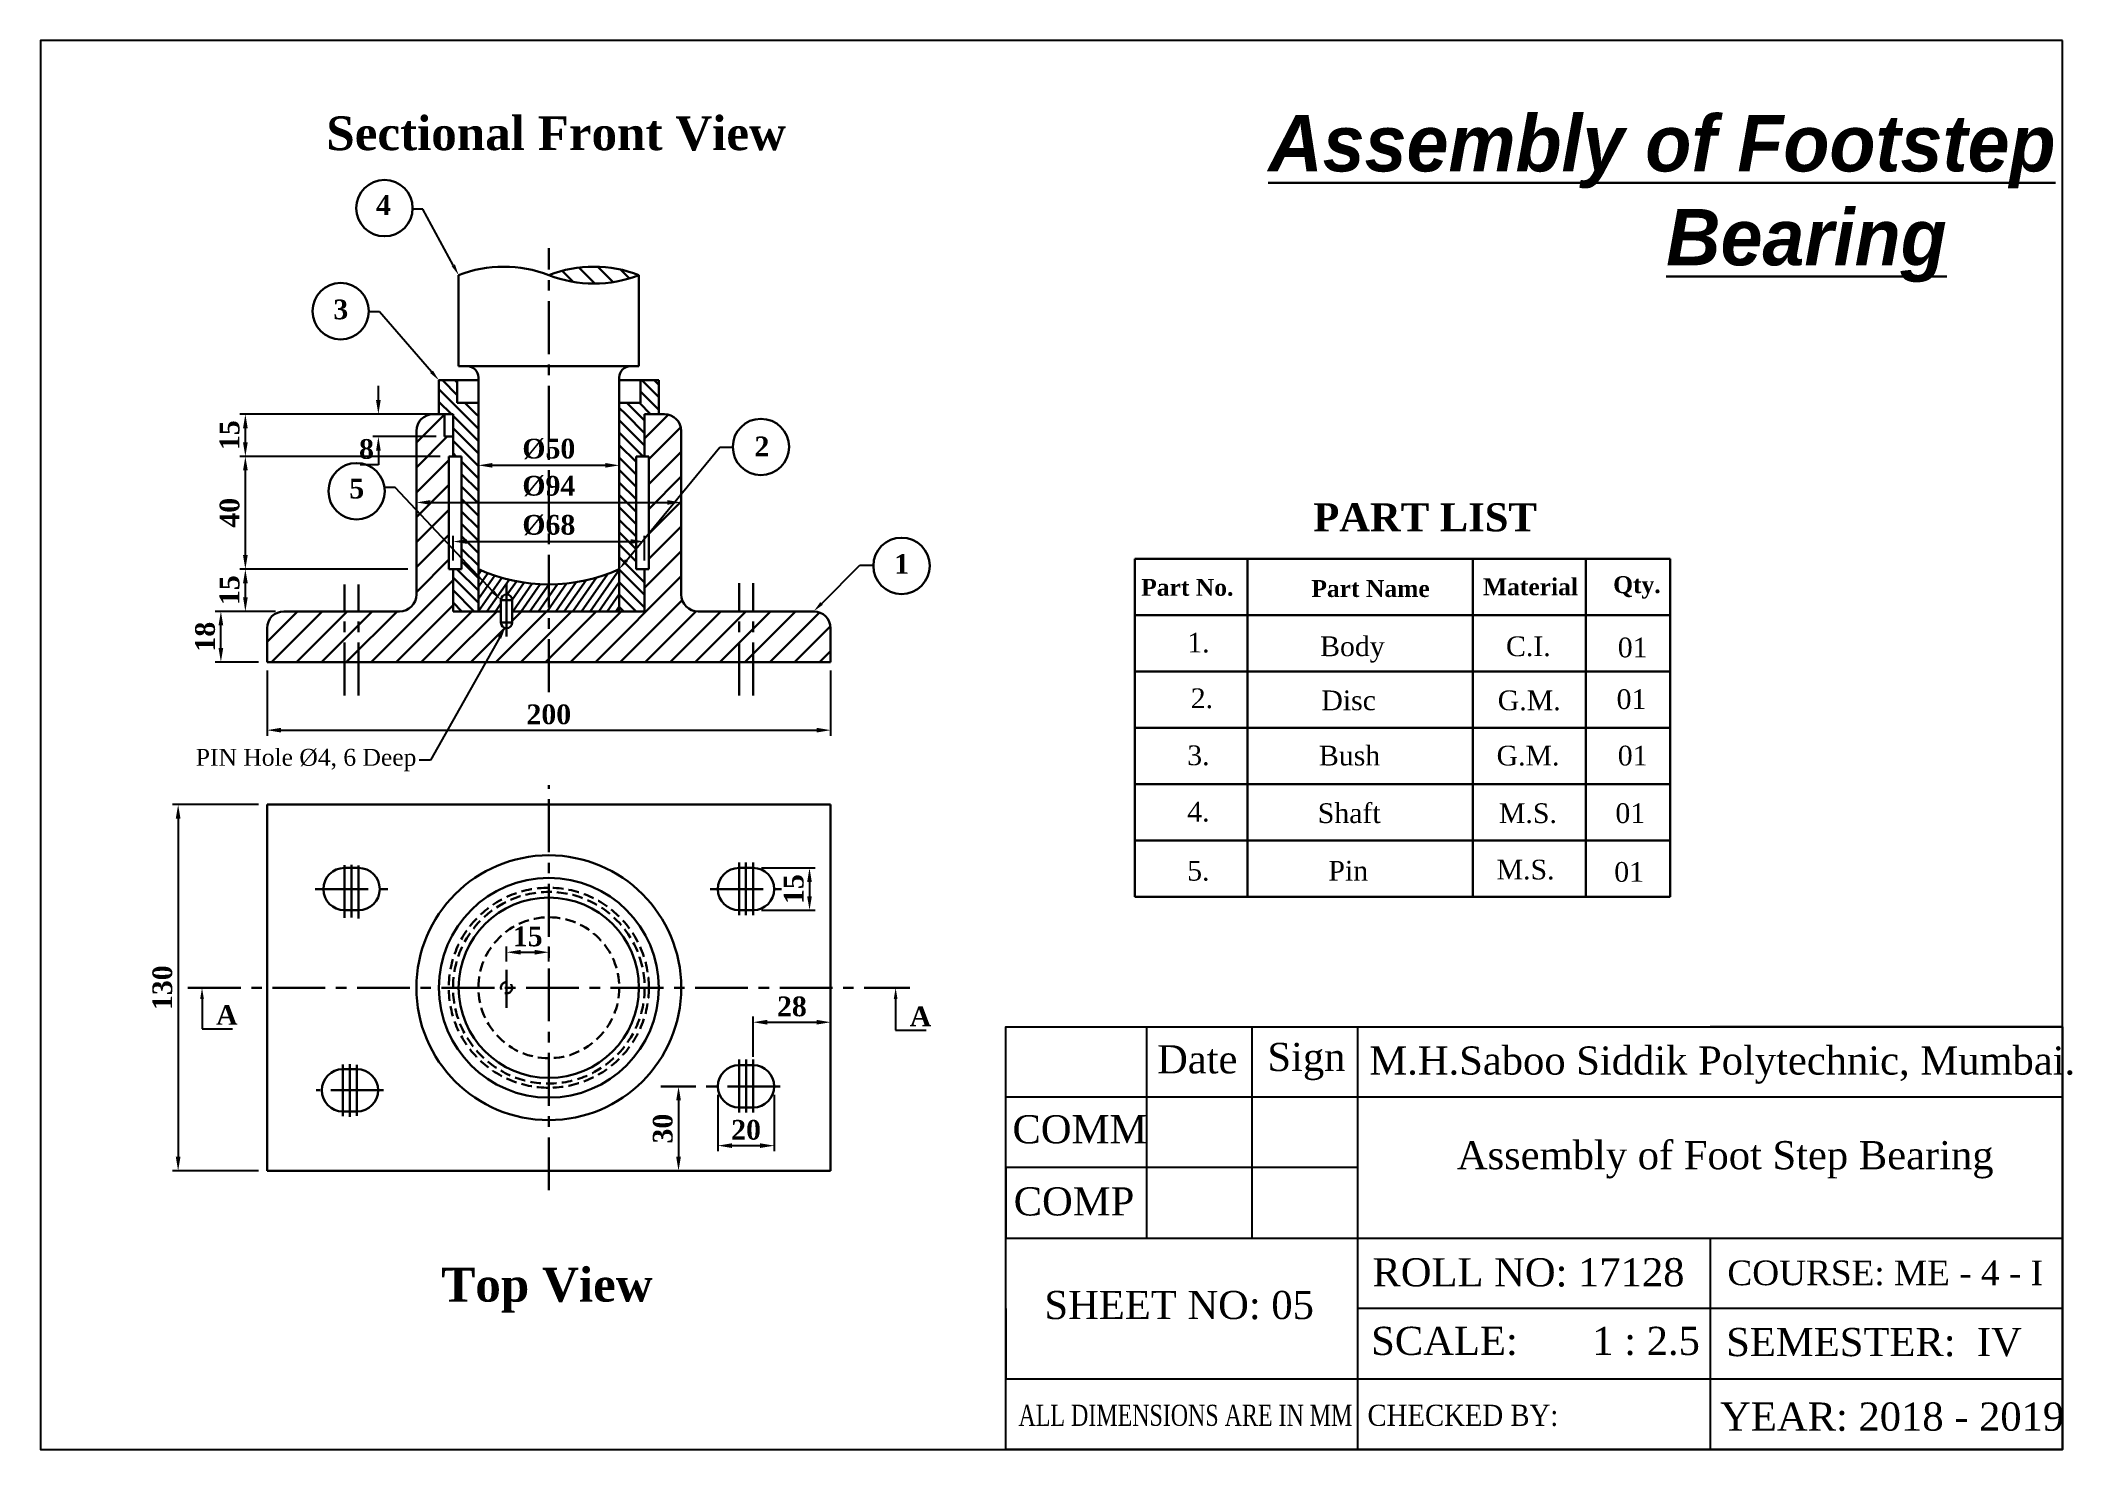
# Model space of a CAD drawing. Header units: inches. Extents: x -68 to 653, y -243 to 257.
import ezdxf
from ezdxf import colors
from ezdxf.entities.mleader import LeaderData, LeaderLine
from ezdxf.math import Vec2, Vec3

# ---------------------------------------------------------------- set-up
doc = ezdxf.new("R2010")
doc.units = ezdxf.units.IN
doc.header["$LTSCALE"] = 15
doc.header["$MEASUREMENT"] = 0
doc.linetypes.add('CENTER', pattern=[2, 1.25, -0.25, 0.25, -0.25])
doc.linetypes.add('HIDDEN', pattern=[0.375, 0.25, -0.125])
doc.styles.add('Annotative', font='arial.ttf')
doc.styles.add('Khan', font='times.ttf', dxfattribs={"height": 7})
doc.styles.add('Khan 02', font='timesbd.ttf', dxfattribs={"height": 12})
doc.styles.add('Saad Sheet', font='times.ttf')
doc.styles.get("Standard").update_dxf_attribs({"font": 'timesbd.ttf'})
doc.dimstyles.get("Standard").update_dxf_attribs({"dimtxt": 7, "dimasz": 5, "dimexe": 2, "dimexo": 3, "dimgap": 2, "dimtad": 1, "dimtoh": 1, "dimdec": 0, "dimzin": 0, "dimdsep": 46, "dimtxsty": 'Standard', "dimcen": 0.09, "dimadec": 0, "dimazin": 0, "dimtfac": 1, "dimtdec": 0, "dimtofl": 0, "dimtmove": 0, "dimatfit": 3, "dimfxl": 1, "dimtolj": 1, "dimtzin": 0, "dimarcsym": 0})
pattern_1 = [(135, (-396.1176, 23.7952), (-2.209709, -2.209709), [])]

# ---------------------------------------------------------------- blocks, each defined once
blk = doc.blocks.new('*D1')
at = {"color": 0, "lineweight": -2, "transparency": 16777216}
for p, q in [((12.5, 33.29), (12.5, 10.12)), ((212.5, 33.29), (212.5, 10.12)), ((17.5, 12.12), (207.5, 12.12))]:
    blk.add_line(p, q, dxfattribs=at)
for points in [[(17.5, 12.96), (17.5, 11.29), (12.5, 12.12)], [(207.5, 12.96), (207.5, 11.29), (212.5, 12.12)]]:
    blk.add_solid(points, dxfattribs=at)
at = {"layer": 'Defpoints', "color": 0, "lineweight": -2, "transparency": 16777216}
for p in [(12.5, 36.29), (212.5, 36.29), (212.5, 12.12)]:
    blk.add_point(p, dxfattribs=at)
at = {"color": 0, "lineweight": 30, "transparency": 16777216, "insert": (112.5, 17.69), "char_height": 7, "attachment_point": 5}
blk.add_mtext('\\A1;200', dxfattribs=at)
blk = doc.blocks.new('*D2')
at = {"color": 0, "lineweight": -2, "transparency": 16777216}
for p, q in [((15.5, 54.29), (-5.87, 54.29)), ((-3.87, 41.29), (-3.87, 49.29)), ((9.5, 36.29), (-5.87, 36.29))]:
    blk.add_line(p, q, dxfattribs=at)
for points in [[(-4.71, 49.29), (-3.04, 49.29), (-3.87, 54.29)], [(-4.71, 41.29), (-3.04, 41.29), (-3.87, 36.29)]]:
    blk.add_solid(points, dxfattribs=at)
at = {"layer": 'Defpoints', "color": 0, "lineweight": -2, "transparency": 16777216}
for p in [(-3.87, 54.29), (18.5, 54.29), (12.5, 36.29)]:
    blk.add_point(p, dxfattribs=at)
at = {"color": 0, "lineweight": 30, "transparency": 16777216, "insert": (-9.45, 45.29), "char_height": 7, "attachment_point": 5, "rotation": 90}
blk.add_mtext('\\A1;18', dxfattribs=at)
blk = doc.blocks.new('*D3')
at = {"color": 0, "lineweight": -2, "transparency": 16777216}
for p, q in [((62.5, 69.29), (2.81, 69.29)), ((4.81, 59.29), (4.81, 64.29)), ((9.5, 54.29), (2.81, 54.29))]:
    blk.add_line(p, q, dxfattribs=at)
for points in [[(3.98, 64.29), (5.65, 64.29), (4.81, 69.29)], [(3.98, 59.29), (5.65, 59.29), (4.81, 54.29)]]:
    blk.add_solid(points, dxfattribs=at)
at = {"layer": 'Defpoints', "color": 0, "lineweight": -2, "transparency": 16777216}
for p in [(4.81, 69.29), (65.5, 69.29), (12.5, 54.29)]:
    blk.add_point(p, dxfattribs=at)
at = {"color": 0, "lineweight": 30, "transparency": 16777216, "insert": (-0.76, 61.79), "char_height": 7, "attachment_point": 5, "rotation": 90}
blk.add_mtext('\\A1;15', dxfattribs=at)
blk = doc.blocks.new('*D4')
at = {"color": 0, "lineweight": -2, "transparency": 16777216}
for p, q in [((74, 109.29), (2.81, 109.29)), ((4.81, 74.29), (4.81, 104.29)), ((62.5, 69.29), (2.81, 69.29))]:
    blk.add_line(p, q, dxfattribs=at)
for points in [[(3.98, 104.29), (5.65, 104.29), (4.81, 109.29)], [(3.98, 74.29), (5.65, 74.29), (4.81, 69.29)]]:
    blk.add_solid(points, dxfattribs=at)
at = {"layer": 'Defpoints', "color": 0, "lineweight": -2, "transparency": 16777216}
for p in [(4.81, 109.29), (77, 109.29), (65.5, 69.29)]:
    blk.add_point(p, dxfattribs=at)
at = {"color": 0, "lineweight": 30, "transparency": 16777216, "insert": (-0.76, 89.29), "char_height": 7, "attachment_point": 5, "rotation": 90}
blk.add_mtext('\\A1;40', dxfattribs=at)
blk = doc.blocks.new('*D5')
at = {"color": 0, "lineweight": -2, "transparency": 16777216}
for p, q in [((68.5, 124.29), (2.81, 124.29)), ((4.81, 114.29), (4.81, 119.29)), ((74, 109.29), (2.81, 109.29))]:
    blk.add_line(p, q, dxfattribs=at)
for points in [[(3.98, 119.29), (5.65, 119.29), (4.81, 124.29)], [(3.98, 114.29), (5.65, 114.29), (4.81, 109.29)]]:
    blk.add_solid(points, dxfattribs=at)
at = {"layer": 'Defpoints', "color": 0, "lineweight": -2, "transparency": 16777216}
for p in [(4.81, 124.29), (71.5, 124.29), (77, 109.29)]:
    blk.add_point(p, dxfattribs=at)
at = {"color": 0, "lineweight": 30, "transparency": 16777216, "insert": (-0.76, 116.79), "char_height": 7, "attachment_point": 5, "rotation": 90}
blk.add_mtext('\\A1;15', dxfattribs=at)
blk = doc.blocks.new('*D6')
at = {"color": 0, "lineweight": -2, "transparency": 16777216}
for p, q in [((52.01, 129.29), (52.01, 134.29)), ((72.5, 124.29), (50.01, 124.29)), ((72.5, 116.29), (50.01, 116.29)), ((52.01, 111.29), (52.01, 106.29)), ((52.01, 106.29), (45.56, 106.29))]:
    blk.add_line(p, q, dxfattribs=at)
for points in [[(51.18, 129.29), (52.85, 129.29), (52.01, 124.29)], [(51.18, 111.29), (52.85, 111.29), (52.01, 116.29)]]:
    blk.add_solid(points, dxfattribs=at)
at = {"layer": 'Defpoints', "color": 0, "lineweight": -2, "transparency": 16777216}
for p in [(75.5, 124.29), (52.01, 116.29), (75.5, 116.29)]:
    blk.add_point(p, dxfattribs=at)
at = {"color": 0, "lineweight": 30, "transparency": 16777216, "insert": (47.79, 111.86), "char_height": 7, "attachment_point": 5}
blk.add_mtext('\\A1;8', dxfattribs=at)
blk = doc.blocks.new('*D7')
at = {"color": 0, "lineweight": -2, "transparency": 16777216}
for p, q in [((78.5, 72.29), (78.5, 81.07)), ((146.5, 72.29), (146.5, 81.07)), ((83.5, 79.07), (141.5, 79.07))]:
    blk.add_line(p, q, dxfattribs=at)
for points in [[(83.5, 79.91), (83.5, 78.24), (78.5, 79.07)], [(141.5, 79.91), (141.5, 78.24), (146.5, 79.07)]]:
    blk.add_solid(points, dxfattribs=at)
at = {"layer": 'Defpoints', "color": 0, "lineweight": -2, "transparency": 16777216}
for p in [(146.5, 79.07), (78.5, 69.29), (146.5, 69.29)]:
    blk.add_point(p, dxfattribs=at)
at = {"color": 0, "lineweight": 30, "transparency": 16777216, "insert": (112.5, 84.86), "char_height": 7, "attachment_point": 5}
blk.add_mtext('\\A1;%%C68', dxfattribs=at)
blk = doc.blocks.new('*D8')
at = {"color": 0, "lineweight": -2, "transparency": 16777216}
for p, q in [((65.5, 92.29), (65.5, 94.94)), ((159.5, 92.29), (159.5, 94.94)), ((70.5, 92.94), (154.5, 92.94))]:
    blk.add_line(p, q, dxfattribs=at)
for points in [[(70.5, 93.78), (70.5, 92.11), (65.5, 92.94)], [(154.5, 93.78), (154.5, 92.11), (159.5, 92.94)]]:
    blk.add_solid(points, dxfattribs=at)
at = {"layer": 'Defpoints', "color": 0, "lineweight": -2, "transparency": 16777216}
for p in [(65.5, 89.29), (159.5, 92.94), (159.5, 89.29)]:
    blk.add_point(p, dxfattribs=at)
at = {"color": 0, "lineweight": 30, "transparency": 16777216, "insert": (112.5, 98.73), "char_height": 7, "attachment_point": 5}
blk.add_mtext('\\A1;%%C94', dxfattribs=at)
blk = doc.blocks.new('*D9')
at = {"color": 0, "lineweight": -2, "transparency": 16777216}
for p, q in [((87.5, 106.29), (87.5, 108.12)), ((92.5, 106.12), (132.5, 106.12)), ((137.5, 106.29), (137.5, 108.12))]:
    blk.add_line(p, q, dxfattribs=at)
for points in [[(92.5, 106.95), (92.5, 105.28), (87.5, 106.12)], [(132.5, 106.95), (132.5, 105.28), (137.5, 106.12)]]:
    blk.add_solid(points, dxfattribs=at)
at = {"layer": 'Defpoints', "color": 0, "lineweight": -2, "transparency": 16777216}
for p in [(87.5, 103.29), (137.5, 106.12), (137.5, 103.29)]:
    blk.add_point(p, dxfattribs=at)
at = {"color": 0, "lineweight": 30, "transparency": 16777216, "insert": (112.5, 111.9), "char_height": 7, "attachment_point": 5}
blk.add_mtext('\\A1;%%C50', dxfattribs=at)
blk = doc.blocks.new('*D10')
at = {"color": 0, "linetype": 'CENTER', "lineweight": -2, "transparency": 16777216}
for p, q in [((97.5, -69.94), (97.5, -64.7)), ((112.5, -69.94), (112.5, -64.7)), ((102.5, -66.7), (107.5, -66.7))]:
    blk.add_line(p, q, dxfattribs=at)
for points in [[(102.5, -65.86), (102.5, -67.53), (97.5, -66.7)], [(107.5, -65.86), (107.5, -67.53), (112.5, -66.7)]]:
    blk.add_solid(points, dxfattribs=at)
at = {"layer": 'Defpoints', "color": 0, "linetype": 'CENTER', "lineweight": -2, "transparency": 16777216}
for p in [(112.5, -66.7), (97.5, -72.94), (112.5, -72.94)]:
    blk.add_point(p, dxfattribs=at)
at = {"color": 0, "linetype": 'CENTER', "lineweight": 30, "transparency": 16777216, "insert": (105, -61.13), "char_height": 7, "attachment_point": 5}
blk.add_mtext('\\A1;15', dxfattribs=at)
blk = doc.blocks.new('*D11')
at = {"color": 0, "linetype": 'ByBlock', "lineweight": -2, "transparency": 16777216}
for p, q in [((188, -36.8), (207.02, -36.8)), ((205.02, -41.8), (205.02, -46.8)), ((188, -51.8), (207.02, -51.8))]:
    blk.add_line(p, q, dxfattribs=at)
for points in [[(204.18, -41.8), (205.85, -41.8), (205.02, -36.8)], [(204.18, -46.8), (205.85, -46.8), (205.02, -51.8)]]:
    blk.add_solid(points, dxfattribs=at)
at = {"layer": 'Defpoints', "color": 0, "linetype": 'ByBlock', "lineweight": -2, "transparency": 16777216}
for p in [(185, -36.8), (185, -51.8), (205.02, -51.8)]:
    blk.add_point(p, dxfattribs=at)
at = {"color": 0, "linetype": 'ByBlock', "lineweight": 30, "transparency": 16777216, "insert": (199.45, -44.3), "char_height": 7, "attachment_point": 5, "rotation": 90}
blk.add_mtext('\\A1;15', dxfattribs=at)
blk = doc.blocks.new('*D12')
at = {"color": 0, "linetype": 'ByBlock', "lineweight": -2, "transparency": 16777216}
for p, q in [((172.5, -117.3), (172.5, -137.35)), ((192.5, -117.3), (192.5, -137.35)), ((177.5, -135.35), (187.5, -135.35))]:
    blk.add_line(p, q, dxfattribs=at)
for points in [[(177.5, -134.51), (177.5, -136.18), (172.5, -135.35)], [(187.5, -134.51), (187.5, -136.18), (192.5, -135.35)]]:
    blk.add_solid(points, dxfattribs=at)
at = {"layer": 'Defpoints', "color": 0, "linetype": 'ByBlock', "lineweight": -2, "transparency": 16777216}
for p in [(172.5, -114.3), (192.5, -114.3), (192.5, -135.35)]:
    blk.add_point(p, dxfattribs=at)
at = {"color": 0, "linetype": 'ByBlock', "lineweight": 30, "transparency": 16777216, "insert": (182.5, -129.78), "char_height": 7, "attachment_point": 5}
blk.add_mtext('\\A1;20', dxfattribs=at)
blk = doc.blocks.new('*D13')
at = {"color": 0, "linetype": 'ByBlock', "lineweight": -2, "transparency": 16777216}
for p, q in [((185, -103.8), (185, -89.54)), ((190, -91.54), (207.5, -91.54)), ((212.5, -103.8), (212.5, -89.54))]:
    blk.add_line(p, q, dxfattribs=at)
for points in [[(190, -90.7), (190, -92.37), (185, -91.54)], [(207.5, -90.7), (207.5, -92.37), (212.5, -91.54)]]:
    blk.add_solid(points, dxfattribs=at)
at = {"layer": 'Defpoints', "color": 0, "linetype": 'ByBlock', "lineweight": -2, "transparency": 16777216}
for p in [(212.5, -91.54), (185, -106.8), (212.5, -106.8)]:
    blk.add_point(p, dxfattribs=at)
at = {"color": 0, "linetype": 'ByBlock', "lineweight": 30, "transparency": 16777216, "insert": (198.75, -85.97), "char_height": 7, "attachment_point": 5}
blk.add_mtext('\\A1;28', dxfattribs=at)
blk = doc.blocks.new('*D14')
at = {"color": 0, "linetype": 'ByBlock', "lineweight": -2, "transparency": 16777216}
for p, q in [((155.29, -114.3), (160.53, -114.3)), ((158.53, -119.3), (158.53, -139.3)), ((115.5, -144.3), (160.53, -144.3))]:
    blk.add_line(p, q, dxfattribs=at)
for points in [[(157.7, -119.3), (159.37, -119.3), (158.53, -114.3)], [(157.7, -139.3), (159.37, -139.3), (158.53, -144.3)]]:
    blk.add_solid(points, dxfattribs=at)
at = {"layer": 'Defpoints', "color": 0, "linetype": 'ByBlock', "lineweight": -2, "transparency": 16777216}
for p in [(152.29, -114.3), (112.5, -144.3), (158.53, -144.3)]:
    blk.add_point(p, dxfattribs=at)
at = {"color": 0, "linetype": 'ByBlock', "lineweight": 30, "transparency": 16777216, "insert": (152.96, -129.3), "char_height": 7, "attachment_point": 5, "rotation": 90}
blk.add_mtext('\\A1;30', dxfattribs=at)
blk = doc.blocks.new('*D15')
at = {"color": 0, "linetype": 'ByBlock', "lineweight": -2, "transparency": 16777216}
for p, q in [((9.5, -14.3), (-21.04, -14.3)), ((-19.04, -19.3), (-19.04, -139.3)), ((9.5, -144.3), (-21.04, -144.3))]:
    blk.add_line(p, q, dxfattribs=at)
for points in [[(-19.88, -19.3), (-18.21, -19.3), (-19.04, -14.3)], [(-19.88, -139.3), (-18.21, -139.3), (-19.04, -144.3)]]:
    blk.add_solid(points, dxfattribs=at)
at = {"layer": 'Defpoints', "color": 0, "linetype": 'ByBlock', "lineweight": -2, "transparency": 16777216}
for p in [(12.5, -14.3), (-19.04, -144.3), (12.5, -144.3)]:
    blk.add_point(p, dxfattribs=at)
at = {"color": 0, "linetype": 'ByBlock', "lineweight": 30, "transparency": 16777216, "insert": (-24.62, -79.3), "char_height": 7, "attachment_point": 5, "rotation": 90}
blk.add_mtext('\\A1;130', dxfattribs=at)
blk = doc.blocks.new('Sheet No.01')
blk.add_line((272.52, 67.52), (272.52, 7.52))
blk.add_lwpolyline([(272.52, 207.52), (-14.48, 207.52), (-14.48, 7.52), (272.52, 7.52)], close=True)
for points in [[(272.52, 47.52), (272.52, 57.52), (122.52, 57.52), (122.52, 67.52), (142.52, 67.52), (142.52, 37.52), (157.52, 37.52), (157.52, 67.52)], [(272.52, 7.52), (122.52, 7.52), (122.52, 67.52), (272.52, 67.52), (222.52, 67.52)], [(222.52, 37.52), (222.52, 7.52), (172.52, 7.52), (172.52, 67.52)], [(172.52, 47.52), (122.52, 47.52), (122.52, 37.52), (272.52, 37.52), (272.52, 27.52), (172.52, 27.52)], [(122.52, 27.52), (122.52, 17.52), (272.52, 17.52)]]:
    blk.add_lwpolyline(points)
at = {"style": 'Saad Sheet'}
for s, height, p in [('Date', 4, (144, 60.9)), ('Sign', 4, (159.66, 61.24)), ('M.H.Saboo Siddik Polytechnic, Mumbai.', 4, (174.13, 60.73)), ('COMM', 4, (123.47, 50.97)), ('Assembly of Foot Step Bearing', 4, (186.55, 47.29)), ('COMP', 4, (123.64, 40.73)), ('ROLL NO: 17128', 4, (174.56, 30.66)), ('COURSE: ME - 4 - I', 3.5, (224.96, 30.83)), ('   SHEET NO: 05', 4, (123.47, 26.02)), ('SCALE:       1 : 2.5', 4, (174.39, 20.93)), ('SEMESTER:  IV', 4, (224.79, 20.76)), ('YEAR: 2018 - 2019', 4, (223.93, 10.18))]:
    blk.add_text(s, height=height, dxfattribs=at).set_placement(p)
for s, width, p in [('ALL DIMENSIONS ARE IN MM ', 0.75, (124.33, 10.86)), ('CHECKED BY:', 0.9, (173.87, 10.86))]:
    blk.add_text(s, height=3, dxfattribs=dict(at, width=width)).set_placement(p)

msp = doc.modelspace()

# ---------------------------------------------------------------- hatches: boundary and pattern name
at = {"lineweight": 30}
h = msp.add_hatch(dxfattribs=at)
h.set_pattern_fill('ANSI31', color=256, scale=40, angle=90)
h.set_pattern_definition([(135, (-396.1176, 23.795), (-3.535534, -3.535534), [])])
h.paths.add_polyline_path([(112.5, 173.62, 0.1875), (144.5, 173.62, 0.1875)])
h = msp.add_hatch(dxfattribs=at)
h.set_pattern_fill('ANSI31', color=256, scale=25, angle=90)
h.set_pattern_definition(pattern_1)
h.paths.add_polyline_path([(80, 136.29), (73.5, 136.29), (73.5, 124.29), (87.5, 124.29), (87.5, 128.29), (80, 128.29)])
h.paths.add_polyline_path([(151.5, 136.29), (145, 136.29), (145, 128.29), (137.5, 128.29), (137.5, 124.29), (151.5, 124.29)])
h = msp.add_hatch(dxfattribs=at)
h.set_pattern_fill('ANSI31', color=256, scale=50)
h.set_pattern_definition([(45, (-396.1176, 23.795), (-4.41942, 4.41942), [])])
edge = h.paths.add_edge_path()
edge.add_arc((206.5, 48.29), 6, 0, 90)
edge.add_line((206.5, 54.29), (165.5, 54.29))
edge.add_arc((165.5, 60.29), 6, 180, 270, ccw=False)
edge.add_line((159.5, 60.29), (159.5, 118.29))
edge.add_arc((153.5, 118.29), 6, 0, 90)
edge.add_line((153.5, 124.29), (146.5, 124.29))
edge.add_line((146.5, 124.29), (146.5, 109.29))
edge.add_line((146.5, 109.29), (148, 109.29))
edge.add_line((148, 109.29), (148, 69.29))
edge.add_line((148, 69.29), (146.5, 69.29))
edge.add_line((146.5, 69.29), (146.5, 54.29))
edge.add_line((146.5, 54.29), (112.5, 54.29))
edge.add_line((112.5, 54.29), (112.5, 36.29))
edge.add_line((112.5, 36.29), (212.5, 36.29))
edge.add_line((212.5, 36.29), (212.5, 48.29))
edge = h.paths.add_edge_path()
edge.add_arc((18.5, 48.29), 6, 90, 180)
edge.add_line((12.5, 48.29), (12.5, 36.29))
edge.add_line((12.5, 36.29), (112.5, 36.29))
edge.add_line((112.5, 36.29), (112.5, 54.29))
edge.add_line((112.5, 54.29), (99.5, 54.29))
edge.add_line((99.5, 54.29), (99.5, 50.29))
edge.add_arc((97.5, 50.29), 2, -180, 0, ccw=False)
edge.add_line((95.5, 50.29), (95.5, 54.29))
edge.add_line((95.5, 54.29), (78.5, 54.29))
edge.add_line((78.5, 54.29), (78.5, 69.29))
edge.add_line((78.5, 69.29), (77, 69.29))
edge.add_line((77, 69.29), (77, 109.29))
edge.add_line((77, 109.29), (78.5, 109.29))
edge.add_line((78.5, 109.29), (78.5, 116.29))
edge.add_line((78.5, 116.29), (75.5, 116.29))
edge.add_line((75.5, 116.29), (75.5, 124.29))
edge.add_line((75.5, 124.29), (71.5, 124.29))
edge.add_arc((71.5, 118.29), 6, 90, 180)
edge.add_line((65.5, 118.29), (65.5, 60.29))
edge.add_arc((59.5, 60.29), 6, -90, 0, ccw=False)
edge.add_line((59.5, 54.29), (18.5, 54.29))
h = msp.add_hatch(dxfattribs=at)
h.set_pattern_fill('ANSI31', color=256, scale=25, angle=90)
h.set_pattern_definition(pattern_1)
h.paths.add_polyline_path([(87.5, 124.29), (78.5, 124.29), (78.5, 109.29), (81.5, 109.29), (81.5, 69.29), (78.5, 69.29), (78.5, 54.29), (87.5, 54.29)])
h.paths.add_polyline_path([(143.5, 109.29), (146.5, 109.29), (146.5, 124.29), (137.5, 124.29), (137.5, 69.29), (137.5, 54.29), (146.5, 54.29), (146.5, 69.29), (143.5, 69.29)])
h = msp.add_hatch(dxfattribs=at)
h.set_pattern_fill('ANSI31', color=256, scale=20, angle=10)
h.set_pattern_definition([(55, (-396.1176, 0), (-2.04788, 1.433941), [])])
h.paths.add_polyline_path([(112.5, 63.83, -0.107859), (87.5, 69.29), (87.5, 54.29), (95.5, 54.29), (95.5, 58.29, -1), (99.5, 58.29), (99.5, 54.29), (112.5, 54.29)])
h.paths.add_polyline_path([(137.5, 69.29, -0.107859), (112.5, 63.83), (112.5, 54.29), (137.5, 54.29)])

# ---------------------------------------------------------------- linework, layer by layer
at = {"linetype": 'CENTER', "lineweight": 30}
for p, q in [((112.5, 25.62), (112.5, 183.15)), ((40, 24.44), (40, 63.83)), ((45, 24.44), (45, 63.83)), ((97.5, 64.14), (97.5, 44.09)), ((180, 24.44), (180, 64.32)), ((185, 24.44), (185, 64.32)), ((112.5, -151.18), (112.5, -7.41)), ((40, -54.51), (40, -34.08)), ((42.5, -54.43), (42.5, -34.16)), ((45, -54.71), (45, -33.89)), ((180, -34.8), (180, -53.8)), ((182.43, -34.8), (182.43, -53.8)), ((185, -34.8), (185, -53.8)), ((29.62, -44.3), (55.38, -44.3)), ((169.81, -44.3), (195.05, -44.3)), ((-15.57, -79.3), (240.58, -79.3)), ((97.5, -72.94), (97.5, -86.39)), ((39.42, -124.89), (39.42, -106.53)), ((41.92, -125.12), (41.92, -106.3)), ((44.42, -124.72), (44.42, -106.71)), ((180, -104.8), (180, -123.8)), ((182.5, -104.8), (182.5, -123.8)), ((185, -104.8), (185, -123.8)), ((194.64, -114.3), (152.29, -114.3)), ((53.84, -115.71), (29.99, -115.71))]:
    msp.add_line(p, q, dxfattribs=at)
at = {"lineweight": 30}
for p, q in [((80.5, 141.29), (80.5, 173.62)), ((144.5, 141.29), (144.5, 173.62)), ((80.5, 141.29), (144.5, 141.29)), ((87.5, 69.29), (87.5, 137.29)), ((137.5, 137.29), (137.5, 69.29)), ((73.5, 136.29), (87.5, 136.29)), ((73.5, 124.29), (73.5, 136.29)), ((80, 128.29), (80, 136.29)), ((137.5, 136.29), (151.5, 136.29)), ((145, 128.29), (145, 136.29)), ((151.5, 124.29), (151.5, 136.29)), ((71.5, 124.29), (78.5, 124.29)), ((75.5, 116.29), (75.5, 124.29)), ((78.5, 109.29), (78.5, 124.29)), ((80, 128.29), (87.5, 128.29)), ((87.5, 54.29), (87.5, 124.29)), ((137.5, 128.29), (145, 128.29)), ((137.5, 54.29), (137.5, 124.29)), ((146.5, 109.29), (146.5, 124.29)), ((146.5, 124.29), (153.5, 124.29)), ((65.5, 60.29), (65.5, 118.29)), ((75.5, 116.29), (78.5, 116.29)), ((159.5, 60.29), (159.5, 118.29)), ((77, 69.29), (77, 109.29)), ((77, 109.29), (78.5, 109.29)), ((78.5, 109.29), (81.5, 109.29)), ((81.5, 109.29), (81.5, 69.29)), ((146.5, 109.29), (143.5, 109.29)), ((143.5, 109.29), (143.5, 69.29)), ((146.5, 109.29), (148, 109.29)), ((148, 69.29), (148, 109.29)), ((77, 69.29), (78.5, 69.29)), ((77, 69.29), (81.5, 69.29)), ((78.5, 54.29), (78.5, 69.29)), ((81.5, 69.29), (78.5, 69.29)), ((143.5, 69.29), (146.5, 69.29)), ((143.5, 69.29), (148, 69.29)), ((146.5, 54.29), (146.5, 69.29)), ((146.5, 69.29), (148, 69.29)), ((95.5, 58.29), (95.5, 54.29)), ((95.5, 58.29), (99.5, 58.29)), ((99.5, 54.29), (99.5, 58.29)), ((18.5, 54.29), (59.5, 54.29)), ((78.5, 54.29), (95.5, 54.29)), ((95.5, 54.29), (95.5, 50.29)), ((99.5, 54.29), (146.5, 54.29)), ((99.5, 50.29), (99.5, 54.29)), ((165.5, 54.29), (206.5, 54.29)), ((12.5, 36.29), (12.5, 48.29)), ((95.5, 50.29), (99.5, 50.29)), ((212.5, 48.29), (212.5, 36.29)), ((12.5, 36.29), (212.5, 36.29)), ((12.5, -144.3), (12.5, -14.3)), ((212.5, -14.3), (212.5, -144.3)), ((185, -106.8), (180, -106.8)), ((44.42, -108.21), (39.42, -108.21)), ((185, -121.8), (180, -121.8)), ((44.42, -123.21), (39.42, -123.21)), ((212.5, -144.3), (12.5, -144.3))]:
    msp.add_line(p, q, dxfattribs=at)
at = {"linetype": 'ByBlock', "lineweight": 30}
for p, q in [((320.46, 72.98), (510.46, 72.98)), ((320.46, 72.98), (320.46, -27.02)), ((360.46, -27.02), (360.46, 72.98)), ((440.46, -27.02), (440.46, 72.98)), ((480.46, -27.02), (480.46, 72.98)), ((510.46, 72.98), (510.46, -27.02)), ((320.46, 52.98), (510.46, 52.98)), ((510.46, 32.98), (320.46, 32.98)), ((510.46, 12.98), (320.46, 12.98)), ((510.46, -7.02), (320.46, -7.02)), ((12.5, -14.3), (212.5, -14.3)), ((320.46, -27.02), (510.46, -27.02)), ((320.46, -47.02), (320.46, -27.02)), ((320.46, -27.02), (360.46, -27.02)), ((360.46, -27.02), (360.46, -47.02)), ((440.46, -47.02), (440.46, -27.02)), ((440.46, -27.02), (480.46, -27.02)), ((480.46, -27.02), (480.46, -47.02)), ((510.46, -27.02), (510.46, -47.02)), ((40, -36.8), (45, -36.8)), ((180, -36.8), (185, -36.8)), ((510.46, -47.02), (320.46, -47.02)), ((360.46, -47.02), (440.46, -47.02)), ((40, -51.8), (45, -51.8)), ((180, -51.8), (185, -51.8)), ((-15.57, -79.3), (-5.57, -79.3)), ((240.58, -79.3), (230.58, -79.3))]:
    msp.add_line(p, q, dxfattribs=at)
for centre in [(54.16, 197.42), (38.63, 160.83), (187.78, 112.64), (44.29, 96.92), (237.69, 70.43)]:
    msp.add_circle(centre, 10, dxfattribs=at)
at = {"lineweight": 30}
for radius in [47, 39, 32]:
    msp.add_circle((112.5, -79.3), radius, dxfattribs=at)
at = {"linetype": 'HIDDEN', "lineweight": 30}
for centre, radius in [((112.5, -79.3), 35.5), ((112.5, -79.3), 34), ((112.5, -79.3), 25), ((97.5, -79.3), 2)]:
    msp.add_circle(centre, radius, dxfattribs=at)
at = {"lineweight": 30}
for centre, radius, start, end in [((96.5, 132.45), 44.17, 68.76069, 111.23931), ((128.5, 132.45), 44.17, 68.76069, 111.23931), ((128.5, 214.79), 44.17, 248.76069, 291.23931), ((83.5, 137.29), 4, 0, 90), ((141.5, 137.29), 4, 90, 180), ((71.5, 118.29), 6, 90, 180), ((153.5, 118.29), 6, 0, 90), ((112.5, 123.83), 60, 245.37568, 294.62432), ((59.5, 60.29), 6, 270, 0), ((97.5, 58.29), 2, 0, 180), ((165.5, 60.29), 6, 180, 270), ((18.5, 48.29), 6, 90, 180), ((206.5, 48.29), 6, 0, 90), ((97.5, 50.29), 2, 180, 0), ((40, -44.3), 7.5, 90, 270), ((45, -44.3), 7.5, 270, 90), ((180, -44.3), 7.5, 90, 270), ((185, -44.3), 7.5, 270, 90), ((180, -114.3), 7.5, 90, 270), ((185, -114.3), 7.5, 270, 90), ((39.42, -115.71), 7.5, 90, 270), ((44.42, -115.71), 7.5, 270, 90)]:
    msp.add_arc(centre, radius, start, end, dxfattribs=at)

# ---------------------------------------------------------------- block references
at = {"linetype": 'ByBlock', "lineweight": 30, "xscale": 2.5, "yscale": 2.5, "zscale": 2.5}
msp.add_blockref('Sheet No.01', (-31.64, -261.95), dxfattribs=at)

# ---------------------------------------------------------------- texts
at = {"linetype": 'ByBlock', "lineweight": 30}
for s, height, style, p in [('Sectional Front View', 12, 'Khan 02', (33.54, 217.98)), ('PART LIST', 10, 'Khan 02', (383.8, 82.68)), ('1.', 7, 'Khan', (339.06, 39.7)), ('Body', 7, 'Khan', (386.22, 38.39)), ('C.I.', 7, 'Khan', (452.18, 38.39)), ('01', 7, 'Khan', (491.85, 37.97)), ('2.', 7, 'Khan', (340.3, 19.94)), ('Disc', 7, 'Khan', (386.64, 19.2)), ('G.M.', 7, 'Khan', (449.26, 19.2)), ('01', 7, 'Khan', (491.43, 19.62)), ('3.', 7, 'Khan', (339.06, -0.3)), ('Bush', 7, 'Khan', (385.8, -0.41)), ('G.M.', 7, 'Khan', (448.84, -0.41)), ('01', 7, 'Khan', (491.85, -0.41)), ('4.', 7, 'Khan', (339.06, -20.3)), ('Shaft', 7, 'Khan', (385.39, -20.84)), ('M.S.', 7, 'Khan', (449.68, -20.84)), ('01', 7, 'Khan', (491.01, -20.84)), ('5.', 7, 'Khan', (339.04, -41.28)), ('Pin', 7, 'Khan', (389.14, -41.28)), ('M.S.', 7, 'Khan', (448.84, -40.86)), ('01', 7, 'Khan', (490.59, -41.7)), ('Top View', 12, 'Khan 02', (74.33, -190.71))]:
    msp.add_text(s, height=height, dxfattribs=dict(at, style=style)).set_placement(p)
for s, p in [('4', (51.17, 194.99)), ('3', (36.03, 157.96)), ('2', (185.48, 109.33)), ('5', (41.68, 94.37)), ('1', (235.08, 67.61))]:
    msp.add_text(s, height=7, dxfattribs=at).set_placement(p)
at = {"linetype": 'ByBlock', "lineweight": 30, "attachment_point": 1, "style": 'Khan 02'}
for s, width, gutter_width, heights, insert, char_height in [('{\\fPoor Richard|b1|i1|c0|p18;\\LAssembly\\l \\Lof\\l \\LFootstep\\l\\P                   \\LBearing}', 265.162, 60, [0], (367.82, 230.43), 20), (' Part No.', 40, 50, [12.74], (320.46, 65.82), 6)]:
    msp.add_mtext_dynamic_manual_height_columns(s, width=width, gutter_width=gutter_width, heights=heights, dxfattribs=dict(at, insert=insert, char_height=char_height))
at = {"linetype": 'ByBlock', "lineweight": 30, "char_height": 6, "attachment_point": 1, "style": 'Annotative'}
for s, insert, width in [('{\\fTimes New Roman|b1|i0|c0|p18;Part Name}', (383.1, 65.39), 48.8076), ('{\\fTimes New Roman|b1|i0|c0|p18;Material}', (444.02, 66.01), 27.9447), ('{\\fTimes New Roman|b1|i0|c0|p18;Qty.}', (490.21, 66.77), 19.3356)]:
    msp.add_mtext(s, dxfattribs=dict(at, insert=insert, width=width))

# ---------------------------------------------------------------- dimensions: what is measured, and where the dimension line sits
at = {"lineweight": 30}
for base, p1, p2, picture, middle in [((52.01, 116.29), (75.5, 124.29), (75.5, 116.29), '*D6', (47.79, 111.86)), ((4.81, 124.29), (77, 109.29), (71.5, 124.29), '*D5', (-0.76, 116.79)), ((4.81, 109.29), (65.5, 69.29), (77, 109.29), '*D4', (-0.76, 89.29)), ((4.81, 69.29), (12.5, 54.29), (65.5, 69.29), '*D3', (-0.76, 61.79)), ((-3.87, 54.29), (12.5, 36.29), (18.5, 54.29), '*D2', (-9.45, 45.29))]:
    dim = msp.add_linear_dim(base=base, p1=p1, p2=p2, angle=90, dimstyle='Standard', dxfattribs=at)
    dim.commit()
    dim.dimension.update_dxf_attribs({"geometry": picture, "text_midpoint": middle})
for base, p1, p2, picture, middle in [((137.5, 106.12), (87.5, 103.29), (137.5, 103.29), '*D9', (112.5, 111.9)), ((159.5, 92.94), (65.5, 89.29), (159.5, 89.29), '*D8', (112.5, 98.73)), ((146.5, 79.07), (78.5, 69.29), (146.5, 69.29), '*D7', (112.5, 84.86))]:
    dim = msp.add_linear_dim(base=base, p1=p1, p2=p2, text='%%C<>', dimstyle='Standard', dxfattribs=at)
    dim.commit()
    dim.dimension.update_dxf_attribs({"geometry": picture, "text_midpoint": middle})
dim = msp.add_linear_dim(base=(212.5, 12.12), p1=(12.5, 36.29), p2=(212.5, 36.29), dimstyle='Standard', dxfattribs=at)
dim.commit()
dim.dimension.update_dxf_attribs({"geometry": '*D1', "text_midpoint": (112.5, 17.69)})
at = {"linetype": 'ByBlock', "lineweight": 30}
for base, p1, p2, picture, middle in [((-19.04, -144.3), (12.5, -14.3), (12.5, -144.3), '*D15', (-24.62, -79.3)), ((205.02, -51.8), (185, -36.8), (185, -51.8), '*D11', (199.45, -44.3)), ((158.53, -144.3), (152.29, -114.3), (112.5, -144.3), '*D14', (152.96, -129.3))]:
    dim = msp.add_linear_dim(base=base, p1=p1, p2=p2, angle=90, dimstyle='Standard', dxfattribs=at)
    dim.commit()
    dim.dimension.update_dxf_attribs({"geometry": picture, "text_midpoint": middle})
at = {"linetype": 'CENTER', "lineweight": 30}
dim = msp.add_linear_dim(base=(112.5, -66.7), p1=(97.5, -72.94), p2=(112.5, -72.94), dimstyle='Standard', dxfattribs=at)
dim.commit()
dim.dimension.update_dxf_attribs({"geometry": '*D10', "text_midpoint": (105, -66.7), "dimtype": 160})
at = {"linetype": 'ByBlock', "lineweight": 30}
dim = msp.add_linear_dim(base=(212.5022359, -91.53582641), p1=(185.0022359, -106.79690338), p2=(212.5022359, -106.79690338), dimstyle='Standard', dxfattribs=at)
dim.commit()
dim.dimension.update_dxf_attribs({"geometry": '*D13', "text_midpoint": (198.7522359, -91.53582641), "dimtype": 160})
dim = msp.add_linear_dim(base=(192.5, -135.35), p1=(172.5, -114.3), p2=(192.5, -114.3), dimstyle='Standard', dxfattribs=at)
dim.commit()
dim.dimension.update_dxf_attribs({"geometry": '*D12', "text_midpoint": (182.5, -129.78)})

# ---------------------------------------------------------------- leaders
ml = msp.add_multileader_mtext('Standard', dxfattribs=at)
ml.set_content('', color=256)
ml.set_leader_properties()
ml.build(insert=Vec2(0, 0))
ml.multileader.update_dxf_attribs({"text_left_attachment_type": 6, "dogleg_length": 4})
ctx = ml.context
ctx.base_point, ctx.char_height, ctx.landing_gap_size, ctx.plane_origin = Vec3(61.84, 193.5), 7, 1, Vec3(88.22, 176.62)
ctx.left_attachment, ctx.text_align_type = 6, 2
notes = []
notes.append((ctx, [(0, (1, 1, 0), (67.84, 197), (-1, 0), 4, [(0, [(80.5, 173.62)], 0, [])])]))
ctx.mtext.insert, ctx.mtext.alignment, ctx.mtext.flow_direction = Vec3(62.84, 200.5), 3, 5
ml = msp.add_multileader_mtext('Standard', dxfattribs=at)
ml.set_content('', color=256)
ml.set_leader_properties()
ml.build(insert=Vec2(0, 0))
ml.multileader.update_dxf_attribs({"text_left_attachment_type": 6, "dogleg_length": 4})
ctx = ml.context
ctx.base_point, ctx.char_height, ctx.landing_gap_size, ctx.plane_origin = Vec3(46.42, 157.13), 7, 1, Vec3(76.76, 136.29)
ctx.left_attachment, ctx.text_align_type = 6, 2
notes.append((ctx, [(0, (1, 1, 0), (52.42, 160.63), (-1, 0), 4, [(0, [(73.5, 136.29)], 0, [])])]))
ctx.mtext.insert, ctx.mtext.alignment, ctx.mtext.flow_direction = Vec3(47.42, 164.13), 3, 5
ml = msp.add_multileader_mtext('Standard', dxfattribs=at)
ml.set_content('', color=256)
ml.set_leader_properties()
ml.build(insert=Vec2(0, 0))
ml.multileader.update_dxf_attribs({"text_left_attachment_type": 6, "dogleg_length": 4})
ctx = ml.context
ctx.base_point, ctx.char_height, ctx.landing_gap_size, ctx.plane_origin = Vec3(177.17, 112.61), 7, 1, Vec3(125.91, 65.35)
ctx.left_attachment = 6
notes.append((ctx, [(0, (1, 1, 0), (173.17, 112.61), (1, 0), 4, [(0, [(137.5, 69.29)], 0, [])])]))
ctx.mtext.insert, ctx.mtext.flow_direction = Vec3(178.17, 119.61), 5
ml = msp.add_multileader_mtext('Standard', dxfattribs=at)
ml.set_content('', color=256)
ml.set_leader_properties()
ml.build(insert=Vec2(0, 0))
ml.multileader.update_dxf_attribs({"text_left_attachment_type": 6, "dogleg_length": 4})
ctx = ml.context
ctx.base_point, ctx.char_height, ctx.landing_gap_size, ctx.plane_origin = Vec3(52.03, 94.72), 7, 1, Vec3(95.96, 60.29)
ctx.left_attachment, ctx.text_align_type = 6, 2
notes.append((ctx, [(0, (1, 1, 0), (58.03, 98.22), (-1, 0), 4, [(0, [(95.5, 58.29)], 0, [])])]))
ctx.mtext.insert, ctx.mtext.alignment, ctx.mtext.flow_direction = Vec3(53.03, 101.72), 3, 5
ml = msp.add_multileader_mtext('Standard', dxfattribs=at)
ml.set_content('', color=256)
ml.set_leader_properties()
ml.build(insert=Vec2(0, 0))
ml.multileader.update_dxf_attribs({"text_left_attachment_type": 6, "dogleg_length": 4})
ctx = ml.context
ctx.base_point, ctx.char_height, ctx.landing_gap_size, ctx.plane_origin = Vec3(226.86, 70.65), 7, 1, Vec3(206.5, 54.29)
ctx.left_attachment = 6
notes.append((ctx, [(0, (1, 1, 0), (222.86, 70.65), (1, 0), 4, [(0, [(206.5, 54.29)], 0, [])])]))
ctx.mtext.insert, ctx.mtext.flow_direction = Vec3(227.86, 77.65), 5
ml = msp.add_multileader_mtext('Standard', dxfattribs=at)
ml.set_content('{\\fTimes New Roman|b0|i0|c0|p18;PIN Hole %%C4, 6 Deep}', color=256)
ml.set_leader_properties()
ml.build(insert=Vec2(0, 0))
ml.multileader.update_dxf_attribs({"text_left_attachment_type": 6, "dogleg_length": 4})
ctx = ml.context
ctx.base_point, ctx.char_height, ctx.landing_gap_size, ctx.plane_origin = Vec3(-11.57, -2.41), 6, 1, Vec3(96.98, 48.36)
ctx.left_attachment, ctx.text_align_type = 6, 2
notes.append((ctx, [(0, (1, 1, 0), (70.5, 1.53), (-1, 0), 4, [(0, [(96.98, 48.36)], 0, [])])]))
ctx.mtext.insert, ctx.mtext.alignment, ctx.mtext.flow_direction = Vec3(65.5, 5.48), 3, 5
ml = msp.add_multileader_mtext('Standard', dxfattribs=at)
ml.set_content('A', color=256)
ml.set_leader_properties()
ml.build(insert=Vec2(0, 0))
ml.multileader.update_dxf_attribs({"text_left_attachment_type": 6, "dogleg_length": 4})
ctx = ml.context
ctx.base_point, ctx.char_height, ctx.landing_gap_size, ctx.plane_origin = Vec3(-6.57, -93.85), 7, 1, Vec3(-10.57, -79.3)
ctx.left_attachment = 6
notes.append((ctx, [(0, (1, 1, 0), (-10.57, -93.85), (1, 0), 4, [(0, [(-10.57, -79.3)], 0, [])])]))
ctx.mtext.insert, ctx.mtext.flow_direction = Vec3(-5.57, -85.45), 5
ml = msp.add_multileader_mtext('Standard', dxfattribs=at)
ml.set_content('A', color=256)
ml.set_leader_properties()
ml.build(insert=Vec2(0, 0))
ml.multileader.update_dxf_attribs({"text_left_attachment_type": 6, "dogleg_length": 4})
ctx = ml.context
ctx.base_point, ctx.char_height, ctx.landing_gap_size, ctx.plane_origin = Vec3(239.58, -94.34), 7, 1, Vec3(235.58, -79.3)
ctx.left_attachment = 6
notes.append((ctx, [(0, (1, 1, 0), (235.58, -94.34), (1, 0), 4, [(0, [(235.58, -79.3)], 0, [])])]))
ctx.mtext.insert, ctx.mtext.flow_direction = Vec3(240.58, -85.94), 5
for ctx, leaders in notes:
    for number, flags, end, landing, length, lines in leaders:
        leader = LeaderData()
        leader.index, (leader.has_last_leader_line, leader.has_dogleg_vector, leader.attachment_direction) = number, flags
        leader.last_leader_point, leader.dogleg_vector, leader.dogleg_length = Vec3(end), Vec3(landing), length
        for number, points, colour, breaks in lines:
            line = LeaderLine()
            line.index, line.vertices, line.color, line.breaks = number, Vec3.list(points), colors.encode_raw_color(colour), breaks
            leader.lines.append(line)
        ctx.leaders.append(leader)

doc.saveas('drawing.dxf')
